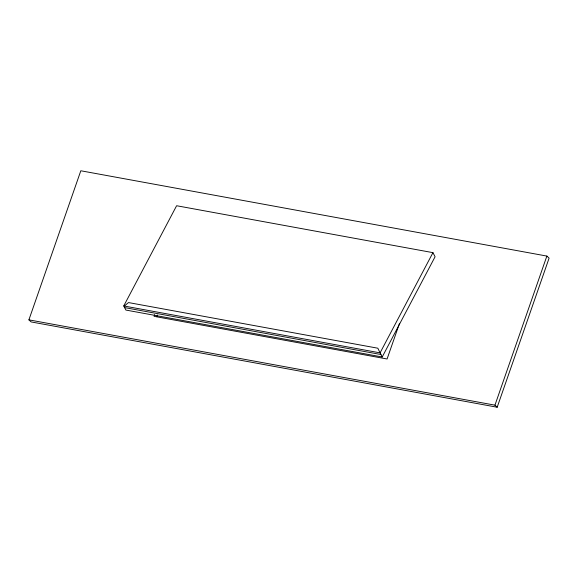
<?xml version="1.0" encoding="UTF-8"?>
<svg xmlns="http://www.w3.org/2000/svg" width="578" height="578" viewBox="0 0 578 578"><rect width="100%" height="100%" fill="white"/><g stroke="black" fill="none" stroke-linecap="round" stroke-linejoin="round"><path stroke-width="0.87" d="M124.501 306.456L124.602 307.597L380.924 354.516L380.534 353.743M28.9 319.858L80.819 170.77L546.867 256.076L549.1 258.142L497.181 407.23L31.133 321.924L28.9 319.858L494.949 405.164L497.181 407.23M154.658 314.634L154.066 316.332L387.087 358.989L399.514 323.312M156.891 316.708L157.483 315.003M494.949 405.164L546.867 256.076M123.743 305.95L176.615 205.732L432.944 252.651L435.082 256.762L382.21 356.98L125.881 310.061L123.743 305.95L380.071 352.869L382.21 356.98M380.071 352.869L432.944 252.651M124.891 305.567L128.497 302.569L377.831 348.209L379.768 352.219"/></g></svg>
